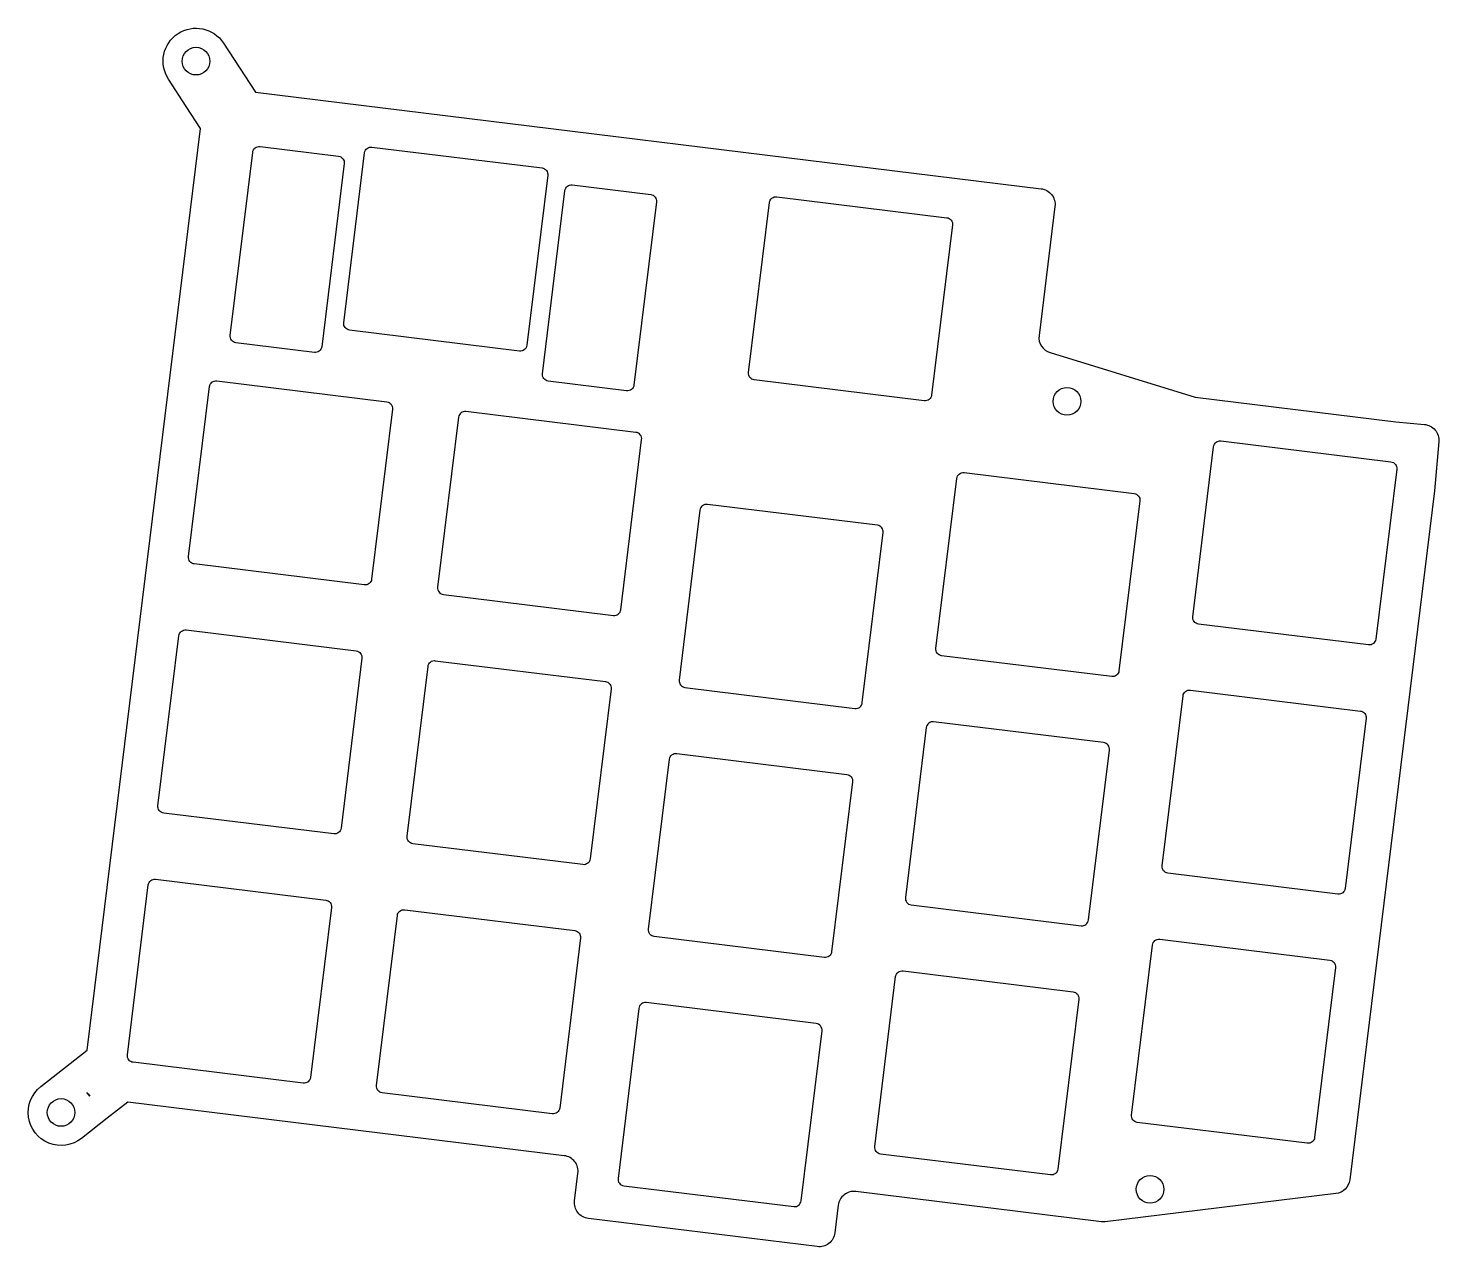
# Model space of a CAD drawing. Header units: millimetres. Extents: x -129 to -22, y 35 to 127.
import ezdxf

# ---------------------------------------------------------------- set-up
doc = ezdxf.new("R2010")
doc.units = ezdxf.units.MM
doc.layers.get('0').update_dxf_attribs({"linetype": 'CONTINUOUS'})

msp = doc.modelspace()

# ---------------------------------------------------------------- linework, layer by layer
for points in [[(-52.1, 115.13, -0.414214), (-51.05, 113.79), (-52.26, 103.98, 0.363358), (-51.42, 102.69), (-40.42, 99.3), (-25.19, 97.43), (-23.01, 97.24, -0.414214), (-21.92, 95.94), (-22.25, 92.2), (-28.67, 39.91, -0.344654), (-29.72, 38.86), (-47.23, 36.73, -0.06087), (-47.52, 36.73), (-66.16, 39.02, 0.414214), (-67.5, 37.98), (-67.75, 35.88, -0.414214), (-69.09, 34.84), (-86.46, 36.97, -0.414214), (-87.51, 38.31), (-87.25, 40.4, 0.414214), (-88.29, 41.74), (-121.41, 45.81), (-122.99, 44.58), (-124.93, 43.05, -1), (-128.02, 46.99), (-124.49, 49.75), (-115.9, 119.7), (-116.98, 121.37), (-118.33, 123.45, -1), (-114.15, 126.18), (-111.72, 122.45)], [(-105.43, 117.6, -0.414214), (-104.99, 117.04), (-106.7, 103.14, -0.414214), (-107.26, 102.71), (-113.21, 103.44, -0.414214), (-113.65, 104), (-111.94, 117.89, -0.414214), (-111.38, 118.33)], [(-104.59, 104.4, -0.414214), (-105.03, 104.95), (-103.45, 117.86, -0.414214), (-102.89, 118.29), (-89.98, 116.71, -0.414214), (-89.55, 116.15), (-91.13, 103.25, -0.414214), (-91.69, 102.81)], [(-81.73, 114.69, -0.414214), (-81.3, 114.13), (-83, 100.23, -0.414214), (-83.56, 99.8), (-89.51, 100.53, -0.414214), (-89.95, 101.09), (-88.24, 114.98, -0.414214), (-87.69, 115.42)], [(-73.87, 100.62, -0.414214), (-74.3, 101.18), (-72.72, 114.08, -0.414214), (-72.16, 114.52), (-59.26, 112.93, -0.414214), (-58.82, 112.38), (-60.41, 99.47, -0.414214), (-60.97, 99.04)], [(-116.37, 86.65, -0.414214), (-116.81, 87.21), (-115.22, 100.11, -0.414214), (-114.66, 100.54), (-101.76, 98.96, -0.414214), (-101.33, 98.4), (-102.91, 85.5, -0.414214), (-103.47, 85.06)], [(-96.31, 97.79), (-97.9, 84.88, 0.414214), (-97.46, 84.33), (-84.56, 82.74, 0.414214), (-84, 83.18), (-82.42, 96.08, 0.414214), (-82.85, 96.64), (-95.76, 98.22, 0.414214)], [(-40.16, 82.09, -0.414214), (-40.59, 82.65), (-39.01, 95.55, -0.414214), (-38.45, 95.99), (-25.55, 94.4, -0.414214), (-25.11, 93.84), (-26.7, 80.94, -0.414214), (-27.25, 80.51)], [(-59.65, 79.68, -0.414214), (-60.08, 80.24), (-58.5, 93.14, -0.414214), (-57.94, 93.58), (-45.04, 92, -0.414214), (-44.6, 91.44), (-46.19, 78.54, -0.414214), (-46.74, 78.1)], [(-77.99, 90.74), (-79.57, 77.84, 0.414214), (-79.13, 77.28), (-66.23, 75.69, 0.414214), (-65.67, 76.13), (-64.09, 89.03, 0.414214), (-64.52, 89.59), (-77.43, 91.17, 0.414214)], [(-118.69, 67.74, -0.414214), (-119.13, 68.3), (-117.54, 81.2, -0.414214), (-116.99, 81.64), (-104.08, 80.05, -0.414214), (-103.65, 79.49), (-105.23, 66.59, -0.414214), (-105.79, 66.16)], [(-99.78, 65.42, -0.414214), (-100.22, 65.98), (-98.63, 78.88, -0.414214), (-98.08, 79.31), (-85.17, 77.73, -0.414214), (-84.74, 77.17), (-86.32, 64.27, -0.414214), (-86.88, 63.83)], [(-42.48, 63.18, -0.414214), (-42.91, 63.74), (-41.33, 76.64, -0.414214), (-40.77, 77.08), (-27.87, 75.49, -0.414214), (-27.43, 74.94), (-29.02, 62.03, -0.414214), (-29.58, 61.6)], [(-60.82, 74.24), (-62.4, 61.33, 0.414214), (-61.97, 60.78), (-49.06, 59.19, 0.414214), (-48.51, 59.63), (-46.92, 72.53, 0.414214), (-47.36, 73.09), (-60.26, 74.67, 0.414214)], [(-81.46, 58.37, -0.414214), (-81.89, 58.93), (-80.31, 71.83, -0.414214), (-79.75, 72.27), (-66.85, 70.68, -0.414214), (-66.41, 70.12), (-68, 57.22, -0.414214), (-68.55, 56.79)], [(-121.01, 48.83, -0.414214), (-121.45, 49.39), (-119.86, 62.29, -0.414214), (-119.31, 62.73), (-106.4, 61.14, -0.414214), (-105.97, 60.59), (-107.55, 47.68, -0.414214), (-108.11, 47.25)], [(-102.11, 46.51, -0.414214), (-102.54, 47.07), (-100.96, 59.97, -0.414214), (-100.4, 60.41), (-87.5, 58.82, -0.414214), (-87.06, 58.27), (-88.64, 45.36, -0.414214), (-89.2, 44.93)], [(-44.8, 44.27, -0.414214), (-45.24, 44.83), (-43.65, 57.73, -0.414214), (-43.09, 58.17), (-30.19, 56.58, -0.414214), (-29.76, 56.03), (-31.34, 43.12, -0.414214), (-31.9, 42.69)], [(-64.29, 41.87, -0.414214), (-64.72, 42.43), (-63.14, 55.33, -0.414214), (-62.58, 55.76), (-49.68, 54.18, -0.414214), (-49.24, 53.62), (-50.83, 40.72, -0.414214), (-51.39, 40.28)], [(-82.63, 52.92), (-84.21, 40.02, 0.414214), (-83.78, 39.46), (-70.87, 37.88, 0.414214), (-70.32, 38.31), (-68.73, 51.22, 0.414214), (-69.17, 51.77), (-82.07, 53.36, 0.414214)], [(-124.39, 46.4, -0.015163), (-124.31, 46.27), (-124.53, 46.54, 0.041427)]]:
    msp.add_lwpolyline(points, format="xyb", close=True)
for centre in [(-116.24, 124.81), (-50.14, 98.99), (-126.48, 45.02), (-43.83, 39.19)]:
    msp.add_circle(centre, 1.05)

doc.saveas('drawing.dxf')
